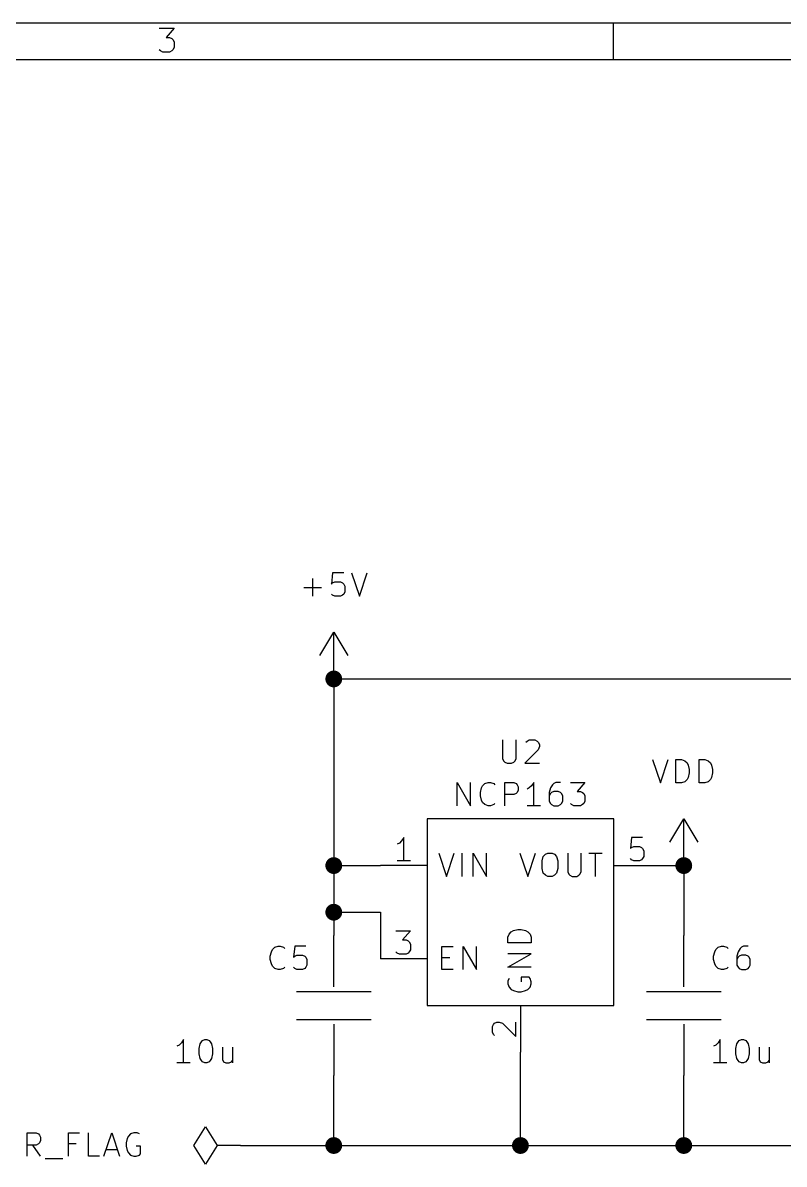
# Model space of a CAD drawing. Extents: x 0.4 to 11.3, y -7.9 to -0.4.
# Drawn here: x 5.034 to 6.665, y -2.84 to -0.394 of the extents above; entities that cross this region are included whole.
import ezdxf

# ---------------------------------------------------------------- set-up
doc = ezdxf.new("R2010")
doc.units = 0
doc.header["$MEASUREMENT"] = 0
for name, color, linetype in [('CYAN2', 4, 'CONTINUOUS'), ('GREEN3', 91, 'CONTINUOUS'), ('LYELLOW', 51, 'CONTINUOUS'), ('RED2', 1, 'CONTINUOUS'), ('RED3', 11, 'CONTINUOUS')]:
    doc.layers.add(name, color=color, linetype=linetype)

msp = doc.modelspace()

# ---------------------------------------------------------------- linework, layer by layer
at = {"layer": 'CYAN2', "linetype": 'CONTINUOUS'}
for p, q in [((5.6548, -1.6228), (5.6548, -1.5847)), ((5.6976, -1.5728), (5.6952, -1.5966)), ((5.7214, -1.5728), (5.6976, -1.5728)), ((5.7381, -1.5728), (5.7548, -1.6228)), ((5.7548, -1.6228), (5.7714, -1.5728)), ((5.6357, -1.6038), (5.6738, -1.6038)), ((5.6952, -1.5966), (5.6976, -1.5942)), ((5.6976, -1.5942), (5.7024, -1.5919)), ((5.7024, -1.5919), (5.7143, -1.5919)), ((5.7143, -1.5919), (5.719, -1.5942)), ((5.719, -1.5942), (5.7214, -1.5966)), ((5.7214, -1.5966), (5.7238, -1.6014)), ((5.7238, -1.6133), (5.7214, -1.618)), ((5.7238, -1.6014), (5.7238, -1.6133)), ((5.6976, -1.6204), (5.6952, -1.618)), ((5.7024, -1.6228), (5.6976, -1.6204)), ((5.7143, -1.6228), (5.7024, -1.6228)), ((5.719, -1.6204), (5.7143, -1.6228)), ((5.7214, -1.618), (5.719, -1.6204)), ((6.0619, -1.9308), (6.0619, -1.9713)), ((6.0619, -1.9308), (6.0619, -1.9713)), ((6.0905, -1.9713), (6.0905, -1.9308)), ((6.0905, -1.9713), (6.0905, -1.9308)), ((6.1143, -1.9332), (6.119, -1.9308)), ((6.1143, -1.9332), (6.119, -1.9308)), ((6.119, -1.9308), (6.131, -1.9308)), ((6.119, -1.9308), (6.131, -1.9308)), ((6.131, -1.9308), (6.1357, -1.9332)), ((6.131, -1.9308), (6.1357, -1.9332)), ((6.1381, -1.9522), (6.1095, -1.9808)), ((6.1381, -1.9522), (6.1095, -1.9808)), ((6.1119, -1.9356), (6.1143, -1.9332)), ((6.1119, -1.9356), (6.1143, -1.9332)), ((6.1357, -1.9332), (6.1381, -1.9356)), ((6.1357, -1.9332), (6.1381, -1.9356)), ((6.1381, -1.9356), (6.1405, -1.9403)), ((6.1381, -1.9356), (6.1405, -1.9403)), ((6.1405, -1.9451), (6.1381, -1.9522)), ((6.1405, -1.9451), (6.1381, -1.9522)), ((6.1405, -1.9403), (6.1405, -1.9451)), ((6.1405, -1.9403), (6.1405, -1.9451)), ((6.0619, -1.9713), (6.0643, -1.976)), ((6.0619, -1.9713), (6.0643, -1.976)), ((6.0643, -1.976), (6.0667, -1.9784)), ((6.0643, -1.976), (6.0667, -1.9784)), ((6.0667, -1.9784), (6.0714, -1.9808)), ((6.0667, -1.9784), (6.0714, -1.9808)), ((6.0714, -1.9808), (6.0809, -1.9808)), ((6.0714, -1.9808), (6.0809, -1.9808)), ((6.0809, -1.9808), (6.0857, -1.9784)), ((6.0809, -1.9808), (6.0857, -1.9784)), ((6.0857, -1.9784), (6.0881, -1.976)), ((6.0857, -1.9784), (6.0881, -1.976)), ((6.0881, -1.976), (6.0905, -1.9713)), ((6.0881, -1.976), (6.0905, -1.9713)), ((6.1095, -1.9808), (6.1405, -1.9808)), ((6.1095, -1.9808), (6.1405, -1.9808)), ((6.3833, -1.9728), (6.4, -2.0228)), ((6.3833, -1.9728), (6.4, -2.0228)), ((6.4, -2.0228), (6.4167, -1.9728)), ((6.4, -2.0228), (6.4167, -1.9728)), ((6.4333, -2.0228), (6.4333, -1.9728)), ((6.4333, -1.9728), (6.4452, -1.9728)), ((6.4333, -2.0228), (6.4333, -1.9728)), ((6.4333, -1.9728), (6.4452, -1.9728)), ((6.4452, -1.9728), (6.4524, -1.9752)), ((6.4452, -1.9728), (6.4524, -1.9752)), ((6.4524, -1.9752), (6.4571, -1.9799)), ((6.4524, -1.9752), (6.4571, -1.9799)), ((6.4571, -1.9799), (6.4595, -1.9847)), ((6.4571, -1.9799), (6.4595, -1.9847)), ((6.4833, -2.0228), (6.4833, -1.9728)), ((6.4833, -1.9728), (6.4952, -1.9728)), ((6.4833, -2.0228), (6.4833, -1.9728)), ((6.4833, -1.9728), (6.4952, -1.9728)), ((6.4952, -1.9728), (6.5024, -1.9752)), ((6.4952, -1.9728), (6.5024, -1.9752)), ((6.5024, -1.9752), (6.5071, -1.9799)), ((6.5024, -1.9752), (6.5071, -1.9799)), ((6.5071, -1.9799), (6.5095, -1.9847)), ((6.5071, -1.9799), (6.5095, -1.9847)), ((6.4595, -1.9847), (6.4619, -1.9942)), ((6.4595, -1.9847), (6.4619, -1.9942)), ((6.4619, -2.0014), (6.4595, -2.0109)), ((6.4619, -2.0014), (6.4595, -2.0109)), ((6.4619, -1.9942), (6.4619, -2.0014)), ((6.4619, -1.9942), (6.4619, -2.0014)), ((6.5095, -1.9847), (6.5119, -1.9942)), ((6.5095, -1.9847), (6.5119, -1.9942)), ((6.5119, -2.0014), (6.5095, -2.0109)), ((6.5119, -2.0014), (6.5095, -2.0109)), ((6.5119, -1.9942), (6.5119, -2.0014)), ((6.5119, -1.9942), (6.5119, -2.0014)), ((5.9643, -2.0718), (5.9643, -2.0218)), ((5.9643, -2.0218), (5.9929, -2.0718)), ((5.9643, -2.0718), (5.9643, -2.0218)), ((5.9643, -2.0218), (5.9929, -2.0718)), ((5.9929, -2.0718), (5.9929, -2.0218)), ((5.9929, -2.0718), (5.9929, -2.0218)), ((6.0167, -2.0337), (6.019, -2.0289)), ((6.0167, -2.0337), (6.019, -2.0289)), ((6.019, -2.0289), (6.0238, -2.0242)), ((6.019, -2.0289), (6.0238, -2.0242)), ((6.0238, -2.0242), (6.031, -2.0218)), ((6.0238, -2.0242), (6.031, -2.0218)), ((6.031, -2.0218), (6.0357, -2.0218)), ((6.031, -2.0218), (6.0357, -2.0218)), ((6.0357, -2.0218), (6.0429, -2.0242)), ((6.0357, -2.0218), (6.0429, -2.0242)), ((6.0429, -2.0242), (6.0452, -2.0266)), ((6.0429, -2.0242), (6.0452, -2.0266)), ((6.0667, -2.0718), (6.0667, -2.0218)), ((6.0667, -2.0218), (6.0857, -2.0218)), ((6.0667, -2.0718), (6.0667, -2.0218)), ((6.0667, -2.0218), (6.0857, -2.0218)), ((6.0857, -2.0218), (6.0905, -2.0242)), ((6.0857, -2.0218), (6.0905, -2.0242)), ((6.0905, -2.0242), (6.0929, -2.0266)), ((6.0905, -2.0242), (6.0929, -2.0266)), ((6.0929, -2.0266), (6.0952, -2.0313)), ((6.0929, -2.0266), (6.0952, -2.0313)), ((6.1238, -2.0289), (6.119, -2.0337)), ((6.1238, -2.0289), (6.119, -2.0337)), ((6.1286, -2.0218), (6.1238, -2.0289)), ((6.1286, -2.0218), (6.1238, -2.0289)), ((6.1286, -2.0718), (6.1286, -2.0218)), ((6.1286, -2.0718), (6.1286, -2.0218)), ((6.169, -2.0266), (6.1643, -2.0337)), ((6.169, -2.0266), (6.1643, -2.0337)), ((6.1714, -2.0242), (6.169, -2.0266)), ((6.1714, -2.0242), (6.169, -2.0266)), ((6.1762, -2.0218), (6.1714, -2.0242)), ((6.1762, -2.0218), (6.1714, -2.0242)), ((6.1857, -2.0218), (6.1762, -2.0218)), ((6.1857, -2.0218), (6.1762, -2.0218)), ((6.2071, -2.0218), (6.2381, -2.0218)), ((6.2071, -2.0218), (6.2381, -2.0218)), ((6.2381, -2.0218), (6.2214, -2.0409)), ((6.2381, -2.0218), (6.2214, -2.0409)), ((6.4452, -2.0228), (6.4333, -2.0228)), ((6.4452, -2.0228), (6.4333, -2.0228)), ((6.4524, -2.0204), (6.4452, -2.0228)), ((6.4524, -2.0204), (6.4452, -2.0228)), ((6.4571, -2.0157), (6.4524, -2.0204)), ((6.4571, -2.0157), (6.4524, -2.0204)), ((6.4595, -2.0109), (6.4571, -2.0157)), ((6.4595, -2.0109), (6.4571, -2.0157)), ((6.4952, -2.0228), (6.4833, -2.0228)), ((6.4952, -2.0228), (6.4833, -2.0228)), ((6.5024, -2.0204), (6.4952, -2.0228)), ((6.5024, -2.0204), (6.4952, -2.0228)), ((6.5071, -2.0157), (6.5024, -2.0204)), ((6.5071, -2.0157), (6.5024, -2.0204)), ((6.5095, -2.0109), (6.5071, -2.0157)), ((6.5095, -2.0109), (6.5071, -2.0157)), ((6.0143, -2.0432), (6.0167, -2.0337)), ((6.0143, -2.0432), (6.0167, -2.0337)), ((6.0143, -2.0504), (6.0143, -2.0432)), ((6.0143, -2.0504), (6.0143, -2.0432)), ((6.0167, -2.0599), (6.0143, -2.0504)), ((6.0167, -2.0599), (6.0143, -2.0504)), ((6.0857, -2.048), (6.0667, -2.048)), ((6.0857, -2.048), (6.0667, -2.048)), ((6.0905, -2.0456), (6.0857, -2.048)), ((6.0905, -2.0456), (6.0857, -2.048)), ((6.0929, -2.0432), (6.0905, -2.0456)), ((6.0929, -2.0432), (6.0905, -2.0456)), ((6.0952, -2.0385), (6.0929, -2.0432)), ((6.0952, -2.0385), (6.0929, -2.0432)), ((6.0952, -2.0313), (6.0952, -2.0385)), ((6.0952, -2.0313), (6.0952, -2.0385)), ((6.119, -2.0337), (6.1143, -2.0361)), ((6.119, -2.0337), (6.1143, -2.0361)), ((6.1643, -2.0337), (6.1619, -2.0432)), ((6.1643, -2.0337), (6.1619, -2.0432)), ((6.1619, -2.0432), (6.1619, -2.0623)), ((6.1619, -2.0432), (6.1619, -2.0623)), ((6.1643, -2.0456), (6.1619, -2.0504)), ((6.1643, -2.0456), (6.1619, -2.0504)), ((6.1667, -2.0432), (6.1643, -2.0456)), ((6.1667, -2.0432), (6.1643, -2.0456)), ((6.1714, -2.0409), (6.1667, -2.0432)), ((6.1714, -2.0409), (6.1667, -2.0432)), ((6.181, -2.0409), (6.1714, -2.0409)), ((6.181, -2.0409), (6.1714, -2.0409)), ((6.1857, -2.0432), (6.181, -2.0409)), ((6.1857, -2.0432), (6.181, -2.0409)), ((6.1881, -2.0456), (6.1857, -2.0432)), ((6.1881, -2.0456), (6.1857, -2.0432)), ((6.1905, -2.0504), (6.1881, -2.0456)), ((6.1905, -2.0504), (6.1881, -2.0456)), ((6.1905, -2.0623), (6.1905, -2.0504)), ((6.1905, -2.0623), (6.1905, -2.0504)), ((6.2214, -2.0409), (6.2286, -2.0409)), ((6.2214, -2.0409), (6.2286, -2.0409)), ((6.2286, -2.0409), (6.2333, -2.0432)), ((6.2286, -2.0409), (6.2333, -2.0432)), ((6.2333, -2.0432), (6.2357, -2.0456)), ((6.2333, -2.0432), (6.2357, -2.0456)), ((6.2357, -2.0456), (6.2381, -2.0504)), ((6.2357, -2.0456), (6.2381, -2.0504)), ((6.2381, -2.0504), (6.2381, -2.0623)), ((6.2381, -2.0504), (6.2381, -2.0623)), ((6.019, -2.0647), (6.0167, -2.0599)), ((6.019, -2.0647), (6.0167, -2.0599)), ((6.0238, -2.0694), (6.019, -2.0647)), ((6.0238, -2.0694), (6.019, -2.0647)), ((6.031, -2.0718), (6.0238, -2.0694)), ((6.031, -2.0718), (6.0238, -2.0694)), ((6.0357, -2.0718), (6.031, -2.0718)), ((6.0357, -2.0718), (6.031, -2.0718)), ((6.0429, -2.0694), (6.0357, -2.0718)), ((6.0429, -2.0694), (6.0357, -2.0718)), ((6.0452, -2.067), (6.0429, -2.0694)), ((6.0452, -2.067), (6.0429, -2.0694)), ((6.1429, -2.0718), (6.1143, -2.0718)), ((6.1429, -2.0718), (6.1143, -2.0718)), ((6.1619, -2.0623), (6.1643, -2.067)), ((6.1619, -2.0623), (6.1643, -2.067)), ((6.1643, -2.067), (6.1667, -2.0694)), ((6.1643, -2.067), (6.1667, -2.0694)), ((6.1667, -2.0694), (6.1714, -2.0718)), ((6.1667, -2.0694), (6.1714, -2.0718)), ((6.1714, -2.0718), (6.181, -2.0718)), ((6.1714, -2.0718), (6.181, -2.0718)), ((6.181, -2.0718), (6.1857, -2.0694)), ((6.181, -2.0718), (6.1857, -2.0694)), ((6.1857, -2.0694), (6.1881, -2.067)), ((6.1857, -2.0694), (6.1881, -2.067)), ((6.1881, -2.067), (6.1905, -2.0623)), ((6.1881, -2.067), (6.1905, -2.0623)), ((6.2095, -2.0694), (6.2071, -2.067)), ((6.2095, -2.0694), (6.2071, -2.067)), ((6.2143, -2.0718), (6.2095, -2.0694)), ((6.2143, -2.0718), (6.2095, -2.0694)), ((6.2286, -2.0718), (6.2143, -2.0718)), ((6.2286, -2.0718), (6.2143, -2.0718)), ((6.2333, -2.0694), (6.2286, -2.0718)), ((6.2333, -2.0694), (6.2286, -2.0718)), ((6.2357, -2.067), (6.2333, -2.0694)), ((6.2357, -2.067), (6.2333, -2.0694)), ((6.2381, -2.0623), (6.2357, -2.067)), ((6.2381, -2.0623), (6.2357, -2.067)), ((5.9248, -2.1731), (5.9414, -2.2231)), ((5.9248, -2.1731), (5.9414, -2.2231)), ((5.9414, -2.2231), (5.9581, -2.1731)), ((5.9414, -2.2231), (5.9581, -2.1731)), ((5.9748, -2.2231), (5.9748, -2.1731)), ((5.9748, -2.2231), (5.9748, -2.1731)), ((5.9986, -2.2231), (5.9986, -2.1731)), ((5.9986, -2.1731), (6.0271, -2.2231)), ((5.9986, -2.2231), (5.9986, -2.1731)), ((5.9986, -2.1731), (6.0271, -2.2231)), ((6.0271, -2.2231), (6.0271, -2.1731)), ((6.0271, -2.2231), (6.0271, -2.1731)), ((6.099, -2.1731), (6.1157, -2.2231)), ((6.099, -2.1731), (6.1157, -2.2231)), ((6.1157, -2.2231), (6.1324, -2.1731)), ((6.1157, -2.2231), (6.1324, -2.1731)), ((6.149, -2.1803), (6.1538, -2.1755)), ((6.149, -2.1803), (6.1538, -2.1755)), ((6.1538, -2.1755), (6.1586, -2.1731)), ((6.1538, -2.1755), (6.1586, -2.1731)), ((6.1586, -2.1731), (6.1681, -2.1731)), ((6.1586, -2.1731), (6.1681, -2.1731)), ((6.1681, -2.1731), (6.1729, -2.1755)), ((6.1681, -2.1731), (6.1729, -2.1755)), ((6.1729, -2.1755), (6.1776, -2.1803)), ((6.1729, -2.1755), (6.1776, -2.1803)), ((6.2014, -2.1731), (6.2014, -2.2136)), ((6.2014, -2.1731), (6.2014, -2.2136)), ((6.23, -2.2136), (6.23, -2.1731)), ((6.23, -2.2136), (6.23, -2.1731)), ((6.2467, -2.1731), (6.2752, -2.1731)), ((6.2467, -2.1731), (6.2752, -2.1731)), ((6.261, -2.2231), (6.261, -2.1731)), ((6.261, -2.2231), (6.261, -2.1731)), ((6.1467, -2.1898), (6.149, -2.1803)), ((6.1467, -2.1898), (6.149, -2.1803)), ((6.1467, -2.2065), (6.1467, -2.1898)), ((6.1467, -2.2065), (6.1467, -2.1898)), ((6.1776, -2.1803), (6.18, -2.1898)), ((6.1776, -2.1803), (6.18, -2.1898)), ((6.18, -2.1898), (6.18, -2.2065)), ((6.18, -2.1898), (6.18, -2.2065)), ((6.149, -2.216), (6.1467, -2.2065)), ((6.149, -2.216), (6.1467, -2.2065)), ((6.1538, -2.2208), (6.149, -2.216)), ((6.1538, -2.2208), (6.149, -2.216)), ((6.1586, -2.2231), (6.1538, -2.2208)), ((6.1586, -2.2231), (6.1538, -2.2208)), ((6.1681, -2.2231), (6.1586, -2.2231)), ((6.1681, -2.2231), (6.1586, -2.2231)), ((6.1729, -2.2208), (6.1681, -2.2231)), ((6.1729, -2.2208), (6.1681, -2.2231)), ((6.1776, -2.216), (6.1729, -2.2208)), ((6.1776, -2.216), (6.1729, -2.2208)), ((6.18, -2.2065), (6.1776, -2.216)), ((6.18, -2.2065), (6.1776, -2.216)), ((6.2014, -2.2136), (6.2038, -2.2184)), ((6.2014, -2.2136), (6.2038, -2.2184)), ((6.2038, -2.2184), (6.2062, -2.2208)), ((6.2038, -2.2184), (6.2062, -2.2208)), ((6.2062, -2.2208), (6.2109, -2.2231)), ((6.2062, -2.2208), (6.2109, -2.2231)), ((6.2109, -2.2231), (6.2205, -2.2231)), ((6.2109, -2.2231), (6.2205, -2.2231)), ((6.2205, -2.2231), (6.2252, -2.2208)), ((6.2205, -2.2231), (6.2252, -2.2208)), ((6.2252, -2.2208), (6.2276, -2.2184)), ((6.2252, -2.2208), (6.2276, -2.2184)), ((6.2276, -2.2184), (6.23, -2.2136)), ((6.2276, -2.2184), (6.23, -2.2136)), ((6.0731, -2.3538), (6.0755, -2.3467)), ((6.0731, -2.3538), (6.0755, -2.3467)), ((6.0755, -2.3467), (6.0803, -2.3419)), ((6.0755, -2.3467), (6.0803, -2.3419)), ((6.0803, -2.3419), (6.085, -2.3395)), ((6.0803, -2.3419), (6.085, -2.3395)), ((6.085, -2.3395), (6.0946, -2.3371)), ((6.085, -2.3395), (6.0946, -2.3371)), ((6.0946, -2.3371), (6.1017, -2.3371)), ((6.0946, -2.3371), (6.1017, -2.3371)), ((6.1017, -2.3371), (6.1112, -2.3395)), ((6.1017, -2.3371), (6.1112, -2.3395)), ((6.1112, -2.3395), (6.116, -2.3419)), ((6.1112, -2.3395), (6.116, -2.3419)), ((6.116, -2.3419), (6.1208, -2.3467)), ((6.116, -2.3419), (6.1208, -2.3467)), ((6.1208, -2.3467), (6.1231, -2.3538)), ((6.1208, -2.3467), (6.1231, -2.3538)), ((5.5734, -2.3752), (5.5806, -2.3728)), ((5.5734, -2.3752), (5.5806, -2.3728)), ((5.5806, -2.3728), (5.5853, -2.3728)), ((5.5806, -2.3728), (5.5853, -2.3728)), ((5.5853, -2.3728), (5.5925, -2.3752)), ((5.5853, -2.3728), (5.5925, -2.3752)), ((5.6163, -2.3728), (5.6139, -2.3966)), ((5.6163, -2.3728), (5.6139, -2.3966)), ((5.6401, -2.3728), (5.6163, -2.3728)), ((5.6401, -2.3728), (5.6163, -2.3728)), ((6.0731, -2.3657), (6.0731, -2.3538)), ((6.0731, -2.3657), (6.0731, -2.3538)), ((6.1231, -2.3657), (6.0731, -2.3657)), ((6.1231, -2.3657), (6.0731, -2.3657)), ((6.1231, -2.3538), (6.1231, -2.3657)), ((6.1231, -2.3538), (6.1231, -2.3657)), ((6.5234, -2.3752), (6.5306, -2.3728)), ((6.5234, -2.3752), (6.5306, -2.3728)), ((6.5306, -2.3728), (6.5353, -2.3728)), ((6.5306, -2.3728), (6.5353, -2.3728)), ((6.5353, -2.3728), (6.5425, -2.3752)), ((6.5353, -2.3728), (6.5425, -2.3752)), ((6.5782, -2.3728), (6.5734, -2.3752)), ((6.5782, -2.3728), (6.5734, -2.3752)), ((6.5877, -2.3728), (6.5782, -2.3728)), ((6.5877, -2.3728), (6.5782, -2.3728)), ((5.5639, -2.3942), (5.5663, -2.3847)), ((5.5639, -2.3942), (5.5663, -2.3847)), ((5.5639, -2.4014), (5.5639, -2.3942)), ((5.5639, -2.4014), (5.5639, -2.3942)), ((5.5663, -2.3847), (5.5687, -2.3799)), ((5.5663, -2.3847), (5.5687, -2.3799)), ((5.5687, -2.3799), (5.5734, -2.3752)), ((5.5687, -2.3799), (5.5734, -2.3752)), ((5.5925, -2.3752), (5.5949, -2.3776)), ((5.5925, -2.3752), (5.5949, -2.3776)), ((5.6139, -2.3966), (5.6163, -2.3942)), ((5.6139, -2.3966), (5.6163, -2.3942)), ((5.6163, -2.3942), (5.621, -2.3919)), ((5.6163, -2.3942), (5.621, -2.3919)), ((5.621, -2.3919), (5.6329, -2.3919)), ((5.621, -2.3919), (5.6329, -2.3919)), ((5.6329, -2.3919), (5.6377, -2.3942)), ((5.6329, -2.3919), (5.6377, -2.3942)), ((5.6377, -2.3942), (5.6401, -2.3966)), ((5.6377, -2.3942), (5.6401, -2.3966)), ((5.6401, -2.3966), (5.6425, -2.4014)), ((5.6401, -2.3966), (5.6425, -2.4014)), ((5.9319, -2.4231), (5.9319, -2.3731)), ((5.9319, -2.3731), (5.9557, -2.3731)), ((5.9319, -2.4231), (5.9319, -2.3731)), ((5.9319, -2.3731), (5.9557, -2.3731)), ((5.9319, -2.3969), (5.9486, -2.3969)), ((5.9319, -2.3969), (5.9486, -2.3969)), ((5.9771, -2.4231), (5.9771, -2.3731)), ((5.9771, -2.3731), (6.0057, -2.4231)), ((5.9771, -2.4231), (5.9771, -2.3731)), ((5.9771, -2.3731), (6.0057, -2.4231)), ((6.0057, -2.4231), (6.0057, -2.3731)), ((6.0057, -2.4231), (6.0057, -2.3731)), ((6.0731, -2.4181), (6.1231, -2.3895)), ((6.1231, -2.3895), (6.0731, -2.3895)), ((6.0731, -2.4181), (6.1231, -2.3895)), ((6.1231, -2.3895), (6.0731, -2.3895)), ((6.5139, -2.3942), (6.5163, -2.3847)), ((6.5139, -2.3942), (6.5163, -2.3847)), ((6.5139, -2.4014), (6.5139, -2.3942)), ((6.5139, -2.4014), (6.5139, -2.3942)), ((6.5163, -2.3847), (6.5187, -2.3799)), ((6.5163, -2.3847), (6.5187, -2.3799)), ((6.5187, -2.3799), (6.5234, -2.3752)), ((6.5187, -2.3799), (6.5234, -2.3752)), ((6.5425, -2.3752), (6.5449, -2.3776)), ((6.5425, -2.3752), (6.5449, -2.3776)), ((6.5663, -2.3847), (6.5639, -2.3942)), ((6.5663, -2.3847), (6.5639, -2.3942)), ((6.5639, -2.3942), (6.5639, -2.4133)), ((6.5639, -2.3942), (6.5639, -2.4133)), ((6.5663, -2.3966), (6.5639, -2.4014)), ((6.5663, -2.3966), (6.5639, -2.4014)), ((6.571, -2.3776), (6.5663, -2.3847)), ((6.571, -2.3776), (6.5663, -2.3847)), ((6.5687, -2.3942), (6.5663, -2.3966)), ((6.5687, -2.3942), (6.5663, -2.3966)), ((6.5734, -2.3919), (6.5687, -2.3942)), ((6.5734, -2.3919), (6.5687, -2.3942)), ((6.5734, -2.3752), (6.571, -2.3776)), ((6.5734, -2.3752), (6.571, -2.3776)), ((6.5829, -2.3919), (6.5734, -2.3919)), ((6.5829, -2.3919), (6.5734, -2.3919)), ((6.5877, -2.3942), (6.5829, -2.3919)), ((6.5877, -2.3942), (6.5829, -2.3919)), ((6.5901, -2.3966), (6.5877, -2.3942)), ((6.5901, -2.3966), (6.5877, -2.3942)), ((6.5925, -2.4014), (6.5901, -2.3966)), ((6.5925, -2.4014), (6.5901, -2.3966)), ((5.5663, -2.4109), (5.5639, -2.4014)), ((5.5663, -2.4109), (5.5639, -2.4014)), ((5.5687, -2.4157), (5.5663, -2.4109)), ((5.5687, -2.4157), (5.5663, -2.4109)), ((5.5734, -2.4204), (5.5687, -2.4157)), ((5.5734, -2.4204), (5.5687, -2.4157)), ((5.5806, -2.4228), (5.5734, -2.4204)), ((5.5806, -2.4228), (5.5734, -2.4204)), ((5.5925, -2.4204), (5.5853, -2.4228)), ((5.5925, -2.4204), (5.5853, -2.4228)), ((5.5949, -2.418), (5.5925, -2.4204)), ((5.5949, -2.418), (5.5925, -2.4204)), ((5.6163, -2.4204), (5.6139, -2.418)), ((5.6163, -2.4204), (5.6139, -2.418)), ((5.621, -2.4228), (5.6163, -2.4204)), ((5.621, -2.4228), (5.6163, -2.4204)), ((5.6377, -2.4204), (5.6329, -2.4228)), ((5.6377, -2.4204), (5.6329, -2.4228)), ((5.6401, -2.418), (5.6377, -2.4204)), ((5.6401, -2.418), (5.6377, -2.4204)), ((5.6425, -2.4133), (5.6401, -2.418)), ((5.6425, -2.4133), (5.6401, -2.418)), ((5.6425, -2.4014), (5.6425, -2.4133)), ((5.6425, -2.4014), (5.6425, -2.4133)), ((6.1231, -2.4181), (6.0731, -2.4181)), ((6.1231, -2.4181), (6.0731, -2.4181)), ((6.5163, -2.4109), (6.5139, -2.4014)), ((6.5163, -2.4109), (6.5139, -2.4014)), ((6.5187, -2.4157), (6.5163, -2.4109)), ((6.5187, -2.4157), (6.5163, -2.4109)), ((6.5234, -2.4204), (6.5187, -2.4157)), ((6.5234, -2.4204), (6.5187, -2.4157)), ((6.5306, -2.4228), (6.5234, -2.4204)), ((6.5306, -2.4228), (6.5234, -2.4204)), ((6.5425, -2.4204), (6.5353, -2.4228)), ((6.5425, -2.4204), (6.5353, -2.4228)), ((6.5449, -2.418), (6.5425, -2.4204)), ((6.5449, -2.418), (6.5425, -2.4204)), ((6.5639, -2.4133), (6.5663, -2.418)), ((6.5639, -2.4133), (6.5663, -2.418)), ((6.5663, -2.418), (6.5687, -2.4204)), ((6.5663, -2.418), (6.5687, -2.4204)), ((6.5687, -2.4204), (6.5734, -2.4228)), ((6.5687, -2.4204), (6.5734, -2.4228)), ((6.5829, -2.4228), (6.5877, -2.4204)), ((6.5829, -2.4228), (6.5877, -2.4204)), ((6.5877, -2.4204), (6.5901, -2.418)), ((6.5877, -2.4204), (6.5901, -2.418)), ((6.5901, -2.418), (6.5925, -2.4133)), ((6.5901, -2.418), (6.5925, -2.4133)), ((6.5925, -2.4133), (6.5925, -2.4014)), ((6.5925, -2.4133), (6.5925, -2.4014)), ((5.5853, -2.4228), (5.5806, -2.4228)), ((5.5853, -2.4228), (5.5806, -2.4228)), ((5.6329, -2.4228), (5.621, -2.4228)), ((5.6329, -2.4228), (5.621, -2.4228)), ((5.9557, -2.4231), (5.9319, -2.4231)), ((5.9557, -2.4231), (5.9319, -2.4231)), ((6.0755, -2.4419), (6.0731, -2.4467)), ((6.0755, -2.4419), (6.0731, -2.4467)), ((6.1184, -2.4395), (6.1017, -2.4395)), ((6.1017, -2.4395), (6.1017, -2.449)), ((6.1184, -2.4395), (6.1017, -2.4395)), ((6.1017, -2.4395), (6.1017, -2.449)), ((6.1208, -2.4419), (6.1184, -2.4395)), ((6.1208, -2.4419), (6.1184, -2.4395)), ((6.1231, -2.449), (6.1208, -2.4419)), ((6.1231, -2.449), (6.1208, -2.4419)), ((6.5353, -2.4228), (6.5306, -2.4228)), ((6.5353, -2.4228), (6.5306, -2.4228)), ((6.5734, -2.4228), (6.5829, -2.4228)), ((6.5734, -2.4228), (6.5829, -2.4228)), ((6.0731, -2.4467), (6.0731, -2.4538)), ((6.0731, -2.4467), (6.0731, -2.4538)), ((6.0731, -2.4538), (6.0755, -2.4609)), ((6.0731, -2.4538), (6.0755, -2.4609)), ((6.0755, -2.4609), (6.0803, -2.4657)), ((6.0755, -2.4609), (6.0803, -2.4657)), ((6.0803, -2.4657), (6.085, -2.4681)), ((6.0803, -2.4657), (6.085, -2.4681)), ((6.085, -2.4681), (6.0946, -2.4705)), ((6.085, -2.4681), (6.0946, -2.4705)), ((6.0946, -2.4705), (6.1017, -2.4705)), ((6.0946, -2.4705), (6.1017, -2.4705)), ((6.1017, -2.4705), (6.1112, -2.4681)), ((6.1017, -2.4705), (6.1112, -2.4681)), ((6.1112, -2.4681), (6.116, -2.4657)), ((6.1112, -2.4681), (6.116, -2.4657)), ((6.116, -2.4657), (6.1208, -2.4609)), ((6.116, -2.4657), (6.1208, -2.4609)), ((6.1208, -2.4609), (6.1231, -2.4538)), ((6.1208, -2.4609), (6.1231, -2.4538)), ((6.1231, -2.4538), (6.1231, -2.449)), ((6.1231, -2.4538), (6.1231, -2.449)), ((5.3687, -2.5847), (5.3639, -2.5871)), ((5.3687, -2.5847), (5.3639, -2.5871)), ((5.3734, -2.5799), (5.3687, -2.5847)), ((5.3734, -2.5799), (5.3687, -2.5847)), ((5.3782, -2.5728), (5.3734, -2.5799)), ((5.3782, -2.5728), (5.3734, -2.5799)), ((5.3782, -2.6228), (5.3782, -2.5728)), ((5.3782, -2.6228), (5.3782, -2.5728)), ((5.4115, -2.5919), (5.4139, -2.5823)), ((5.4115, -2.5919), (5.4139, -2.5823)), ((5.4115, -2.6038), (5.4115, -2.5919)), ((5.4115, -2.6038), (5.4115, -2.5919)), ((5.4139, -2.5823), (5.4163, -2.5776)), ((5.4139, -2.5823), (5.4163, -2.5776)), ((5.4163, -2.5776), (5.4187, -2.5752)), ((5.4163, -2.5776), (5.4187, -2.5752)), ((5.4187, -2.5752), (5.4234, -2.5728)), ((5.4187, -2.5752), (5.4234, -2.5728)), ((5.4234, -2.5728), (5.4282, -2.5728)), ((5.4234, -2.5728), (5.4282, -2.5728)), ((5.4282, -2.5728), (5.4329, -2.5752)), ((5.4282, -2.5728), (5.4329, -2.5752)), ((5.4329, -2.5752), (5.4353, -2.5776)), ((5.4329, -2.5752), (5.4353, -2.5776)), ((5.4353, -2.5776), (5.4377, -2.5823)), ((5.4353, -2.5776), (5.4377, -2.5823)), ((5.4377, -2.5823), (5.4401, -2.5919)), ((5.4377, -2.5823), (5.4401, -2.5919)), ((5.4401, -2.5919), (5.4401, -2.6038)), ((5.4401, -2.5919), (5.4401, -2.6038)), ((5.4615, -2.5895), (5.4615, -2.6157)), ((5.4615, -2.5895), (5.4615, -2.6157)), ((5.4829, -2.5895), (5.4829, -2.6228)), ((5.4829, -2.5895), (5.4829, -2.6228)), ((6.5187, -2.5847), (6.5139, -2.5871)), ((6.5187, -2.5847), (6.5139, -2.5871)), ((6.5234, -2.5799), (6.5187, -2.5847)), ((6.5234, -2.5799), (6.5187, -2.5847)), ((6.5282, -2.5728), (6.5234, -2.5799)), ((6.5282, -2.5728), (6.5234, -2.5799)), ((6.5282, -2.6228), (6.5282, -2.5728)), ((6.5282, -2.6228), (6.5282, -2.5728)), ((6.5615, -2.5919), (6.5639, -2.5823)), ((6.5615, -2.5919), (6.5639, -2.5823)), ((6.5615, -2.6038), (6.5615, -2.5919)), ((6.5615, -2.6038), (6.5615, -2.5919)), ((6.5639, -2.5823), (6.5663, -2.5776)), ((6.5639, -2.5823), (6.5663, -2.5776)), ((6.5663, -2.5776), (6.5687, -2.5752)), ((6.5663, -2.5776), (6.5687, -2.5752)), ((6.5687, -2.5752), (6.5734, -2.5728)), ((6.5687, -2.5752), (6.5734, -2.5728)), ((6.5734, -2.5728), (6.5782, -2.5728)), ((6.5734, -2.5728), (6.5782, -2.5728)), ((6.5782, -2.5728), (6.5829, -2.5752)), ((6.5782, -2.5728), (6.5829, -2.5752)), ((6.5829, -2.5752), (6.5853, -2.5776)), ((6.5829, -2.5752), (6.5853, -2.5776)), ((6.5853, -2.5776), (6.5877, -2.5823)), ((6.5853, -2.5776), (6.5877, -2.5823)), ((6.5877, -2.5823), (6.5901, -2.5919)), ((6.5877, -2.5823), (6.5901, -2.5919)), ((6.5901, -2.5919), (6.5901, -2.6038)), ((6.5901, -2.5919), (6.5901, -2.6038)), ((6.6115, -2.5895), (6.6115, -2.6157)), ((6.6115, -2.5895), (6.6115, -2.6157)), ((6.6329, -2.5895), (6.6329, -2.6228)), ((6.6329, -2.5895), (6.6329, -2.6228)), ((5.4139, -2.6133), (5.4115, -2.6038)), ((5.4139, -2.6133), (5.4115, -2.6038)), ((5.4163, -2.618), (5.4139, -2.6133)), ((5.4163, -2.618), (5.4139, -2.6133)), ((5.4377, -2.6133), (5.4353, -2.618)), ((5.4377, -2.6133), (5.4353, -2.618)), ((5.4401, -2.6038), (5.4377, -2.6133)), ((5.4401, -2.6038), (5.4377, -2.6133)), ((5.4615, -2.6157), (5.4639, -2.6204)), ((5.4615, -2.6157), (5.4639, -2.6204)), ((6.5639, -2.6133), (6.5615, -2.6038)), ((6.5639, -2.6133), (6.5615, -2.6038)), ((6.5663, -2.618), (6.5639, -2.6133)), ((6.5663, -2.618), (6.5639, -2.6133)), ((6.5877, -2.6133), (6.5853, -2.618)), ((6.5877, -2.6133), (6.5853, -2.618)), ((6.5901, -2.6038), (6.5877, -2.6133)), ((6.5901, -2.6038), (6.5877, -2.6133)), ((6.6115, -2.6157), (6.6139, -2.6204)), ((6.6115, -2.6157), (6.6139, -2.6204)), ((5.3925, -2.6228), (5.3639, -2.6228)), ((5.3925, -2.6228), (5.3639, -2.6228)), ((5.4187, -2.6204), (5.4163, -2.618)), ((5.4187, -2.6204), (5.4163, -2.618)), ((5.4234, -2.6228), (5.4187, -2.6204)), ((5.4234, -2.6228), (5.4187, -2.6204)), ((5.4282, -2.6228), (5.4234, -2.6228)), ((5.4282, -2.6228), (5.4234, -2.6228)), ((5.4329, -2.6204), (5.4282, -2.6228)), ((5.4329, -2.6204), (5.4282, -2.6228)), ((5.4353, -2.618), (5.4329, -2.6204)), ((5.4353, -2.618), (5.4329, -2.6204)), ((5.4639, -2.6204), (5.4687, -2.6228)), ((5.4639, -2.6204), (5.4687, -2.6228)), ((5.4687, -2.6228), (5.4758, -2.6228)), ((5.4687, -2.6228), (5.4758, -2.6228)), ((5.4758, -2.6228), (5.4806, -2.6204)), ((5.4758, -2.6228), (5.4806, -2.6204)), ((5.4806, -2.6204), (5.4829, -2.618)), ((5.4806, -2.6204), (5.4829, -2.618)), ((6.5425, -2.6228), (6.5139, -2.6228)), ((6.5425, -2.6228), (6.5139, -2.6228)), ((6.5687, -2.6204), (6.5663, -2.618)), ((6.5687, -2.6204), (6.5663, -2.618)), ((6.5734, -2.6228), (6.5687, -2.6204)), ((6.5734, -2.6228), (6.5687, -2.6204)), ((6.5782, -2.6228), (6.5734, -2.6228)), ((6.5782, -2.6228), (6.5734, -2.6228)), ((6.5829, -2.6204), (6.5782, -2.6228)), ((6.5829, -2.6204), (6.5782, -2.6228)), ((6.5853, -2.618), (6.5829, -2.6204)), ((6.5853, -2.618), (6.5829, -2.6204)), ((6.6139, -2.6204), (6.6187, -2.6228)), ((6.6139, -2.6204), (6.6187, -2.6228)), ((6.6187, -2.6228), (6.6258, -2.6228)), ((6.6187, -2.6228), (6.6258, -2.6228)), ((6.6258, -2.6228), (6.6306, -2.6204)), ((6.6258, -2.6228), (6.6306, -2.6204)), ((6.6306, -2.6204), (6.6329, -2.618)), ((6.6306, -2.6204), (6.6329, -2.618)), ((5.0432, -2.8228), (5.0432, -2.7728)), ((5.0432, -2.7728), (5.0623, -2.7728)), ((5.0623, -2.7728), (5.067, -2.7752)), ((5.067, -2.7752), (5.0694, -2.7776)), ((5.0694, -2.7776), (5.0718, -2.7823)), ((5.0718, -2.7823), (5.0718, -2.7895)), ((5.1313, -2.8228), (5.1313, -2.7728)), ((5.1313, -2.7728), (5.1551, -2.7728)), ((5.1742, -2.8228), (5.1742, -2.7728)), ((5.2075, -2.8228), (5.2242, -2.7728)), ((5.2242, -2.7728), (5.2409, -2.8228)), ((5.2575, -2.7847), (5.2551, -2.7942)), ((5.2599, -2.7799), (5.2575, -2.7847)), ((5.2647, -2.7752), (5.2599, -2.7799)), ((5.2718, -2.7728), (5.2647, -2.7752)), ((5.279, -2.7728), (5.2718, -2.7728)), ((5.2837, -2.7752), (5.279, -2.7728)), ((5.0623, -2.799), (5.0432, -2.799)), ((5.0718, -2.8228), (5.0551, -2.799)), ((5.067, -2.7966), (5.0623, -2.799)), ((5.0694, -2.7942), (5.067, -2.7966)), ((5.0718, -2.7895), (5.0694, -2.7942)), ((5.148, -2.7966), (5.1313, -2.7966)), ((5.2123, -2.8085), (5.2361, -2.8085)), ((5.2551, -2.7942), (5.2551, -2.8014)), ((5.2551, -2.8014), (5.2575, -2.8109)), ((5.2575, -2.8109), (5.2599, -2.8157)), ((5.2861, -2.8014), (5.2766, -2.8014)), ((5.2861, -2.818), (5.2861, -2.8014)), ((5.0813, -2.8276), (5.1194, -2.8276)), ((5.198, -2.8228), (5.1742, -2.8228)), ((5.2599, -2.8157), (5.2647, -2.8204)), ((5.2647, -2.8204), (5.2718, -2.8228)), ((5.2718, -2.8228), (5.2766, -2.8228)), ((5.2766, -2.8228), (5.2837, -2.8204)), ((5.2837, -2.8204), (5.2861, -2.818))]:
    msp.add_line(p, q, dxfattribs=at)
at = {"layer": 'GREEN3', "linetype": 'CONTINUOUS'}
for p, q in [((5.7, -1.8), (5.7, -2.2)), ((5.7, -1.8), (7.4, -1.8)), ((5.7, -2.2), (5.7, -2.3)), ((5.7, -2.2), (5.8, -2.2)), ((6.4, -2.2), (6.45, -2.2)), ((6.45, -2.2), (6.45, -2.35)), ((5.7, -2.3), (5.8, -2.3)), ((5.7, -2.3), (5.7, -2.35)), ((5.8, -2.3), (5.8, -2.4)), ((6.1, -2.8), (6.1, -2.6)), ((5.7, -2.8), (5.7, -2.65)), ((6.45, -2.8), (6.45, -2.65)), ((5.5, -2.8), (5.7, -2.8)), ((5.7, -2.8), (6.1, -2.8)), ((6.1, -2.8), (6.45, -2.8)), ((6.45, -2.8), (7.4, -2.8))]:
    msp.add_line(p, q, dxfattribs=at)
at = {"layer": 'GREEN3', "const_width": 0.018}
for points in [[(5.691, -1.8, 1), (5.709, -1.8, 1)], [(5.691, -2.2, 1), (5.709, -2.2, 1)], [(6.441, -2.2, 1), (6.459, -2.2, 1)], [(5.691, -2.3, 1), (5.709, -2.3, 1)], [(5.691, -2.8, 1), (5.709, -2.8, 1)], [(6.091, -2.8, 1), (6.109, -2.8, 1)], [(6.441, -2.8, 1), (6.459, -2.8, 1)]]:
    msp.add_lwpolyline(points, format="xyb", close=True, dxfattribs=at)
at = {"layer": 'LYELLOW', "linetype": 'CONTINUOUS'}
for p, q in [((5.9, -2.1), (5.9, -2.5)), ((6.3, -2.1), (5.9, -2.1)), ((6.3, -2.5), (6.3, -2.1)), ((5.9, -2.5), (6.3, -2.5))]:
    msp.add_line(p, q, dxfattribs=at)
at = {"layer": 'RED2', "linetype": 'CONTINUOUS'}
for p, q in [((0.3937, -0.3937), (11.2993, -0.3937)), ((5.3262, -0.4053), (5.3578, -0.4053)), ((5.3578, -0.4053), (5.3408, -0.4248)), ((6.2992, -0.4724), (6.2992, -0.3937)), ((5.3408, -0.4248), (5.3481, -0.4248)), ((5.3481, -0.4248), (5.353, -0.4272)), ((5.353, -0.4272), (5.3554, -0.4296)), ((5.3554, -0.4296), (5.3578, -0.4345)), ((5.3578, -0.4345), (5.3578, -0.4467)), ((5.3286, -0.454), (5.3262, -0.4516)), ((5.3335, -0.4564), (5.3286, -0.454)), ((5.3481, -0.4564), (5.3335, -0.4564)), ((5.353, -0.454), (5.3481, -0.4564)), ((5.3554, -0.4516), (5.353, -0.454)), ((5.3578, -0.4467), (5.3554, -0.4516)), ((0.4724, -0.4724), (11.2206, -0.4724)), ((5.67, -1.75), (5.7, -1.7)), ((5.7, -1.7), (5.73, -1.75)), ((5.7, -1.8), (5.7, -1.7)), ((5.9, -2.1), (5.9, -2.5)), ((6.3, -2.1), (5.9, -2.1)), ((6.3, -2.5), (6.3, -2.1)), ((6.42, -2.15), (6.45, -2.1)), ((6.45, -2.1), (6.48, -2.15)), ((6.45, -2.2), (6.45, -2.1)), ((5.9, -2.2), (5.8, -2.2)), ((5.9, -2.2), (5.8, -2.2)), ((6.3, -2.2), (6.4, -2.2)), ((6.3, -2.2), (6.4, -2.2)), ((5.7, -2.46), (5.7, -2.35)), ((5.7, -2.46), (5.7, -2.35)), ((6.45, -2.46), (6.45, -2.35)), ((6.45, -2.46), (6.45, -2.35)), ((5.9, -2.4), (5.8, -2.4)), ((5.9, -2.4), (5.8, -2.4)), ((5.62, -2.47), (5.78, -2.47)), ((6.37, -2.47), (6.53, -2.47)), ((5.9, -2.5), (6.3, -2.5)), ((6.1, -2.5), (6.1, -2.6)), ((6.1, -2.5), (6.1, -2.6)), ((5.62, -2.53), (5.78, -2.53)), ((5.7, -2.54), (5.7, -2.65)), ((5.7, -2.54), (5.7, -2.65)), ((6.37, -2.53), (6.53, -2.53)), ((6.45, -2.54), (6.45, -2.65)), ((6.45, -2.54), (6.45, -2.65)), ((5.4, -2.8), (5.425, -2.76)), ((5.425, -2.76), (5.45, -2.8)), ((5.425, -2.84), (5.4, -2.8)), ((5.45, -2.8), (5.425, -2.84)), ((5.5, -2.8), (5.45, -2.8))]:
    msp.add_line(p, q, dxfattribs=at)
at = {"layer": 'RED3', "linetype": 'CONTINUOUS'}
for p, q in [((5.8405, -2.1518), (5.8357, -2.1542)), ((5.8405, -2.1518), (5.8357, -2.1542)), ((5.8452, -2.147), (5.8405, -2.1518)), ((5.8452, -2.147), (5.8405, -2.1518)), ((5.85, -2.1399), (5.8452, -2.147)), ((5.85, -2.1399), (5.8452, -2.147)), ((5.85, -2.1899), (5.85, -2.1399)), ((5.85, -2.1899), (5.85, -2.1399)), ((6.3381, -2.1399), (6.3357, -2.1637)), ((6.3381, -2.1399), (6.3357, -2.1637)), ((6.3619, -2.1399), (6.3381, -2.1399)), ((6.3619, -2.1399), (6.3381, -2.1399)), ((6.3357, -2.1637), (6.3381, -2.1613)), ((6.3357, -2.1637), (6.3381, -2.1613)), ((6.3381, -2.1613), (6.3429, -2.1589)), ((6.3381, -2.1613), (6.3429, -2.1589)), ((6.3429, -2.1589), (6.3548, -2.1589)), ((6.3429, -2.1589), (6.3548, -2.1589)), ((6.3548, -2.1589), (6.3595, -2.1613)), ((6.3548, -2.1589), (6.3595, -2.1613)), ((6.3595, -2.1613), (6.3619, -2.1637)), ((6.3595, -2.1613), (6.3619, -2.1637)), ((6.3619, -2.1637), (6.3643, -2.1684)), ((6.3619, -2.1637), (6.3643, -2.1684)), ((6.3643, -2.1684), (6.3643, -2.1804)), ((6.3643, -2.1684), (6.3643, -2.1804)), ((5.8643, -2.1899), (5.8357, -2.1899)), ((5.8643, -2.1899), (5.8357, -2.1899)), ((6.3381, -2.1875), (6.3357, -2.1851)), ((6.3381, -2.1875), (6.3357, -2.1851)), ((6.3429, -2.1899), (6.3381, -2.1875)), ((6.3429, -2.1899), (6.3381, -2.1875)), ((6.3548, -2.1899), (6.3429, -2.1899)), ((6.3548, -2.1899), (6.3429, -2.1899)), ((6.3595, -2.1875), (6.3548, -2.1899)), ((6.3595, -2.1875), (6.3548, -2.1899)), ((6.3619, -2.1851), (6.3595, -2.1875)), ((6.3619, -2.1851), (6.3595, -2.1875)), ((6.3643, -2.1804), (6.3619, -2.1851)), ((6.3643, -2.1804), (6.3619, -2.1851)), ((5.8333, -2.3399), (5.8643, -2.3399)), ((5.8333, -2.3399), (5.8643, -2.3399)), ((5.8643, -2.3399), (5.8476, -2.3589)), ((5.8643, -2.3399), (5.8476, -2.3589)), ((5.8476, -2.3589), (5.8548, -2.3589)), ((5.8476, -2.3589), (5.8548, -2.3589)), ((5.8548, -2.3589), (5.8595, -2.3613)), ((5.8548, -2.3589), (5.8595, -2.3613)), ((5.8595, -2.3613), (5.8619, -2.3637)), ((5.8595, -2.3613), (5.8619, -2.3637)), ((5.8619, -2.3637), (5.8643, -2.3684)), ((5.8619, -2.3637), (5.8643, -2.3684)), ((5.8643, -2.3684), (5.8643, -2.3804)), ((5.8643, -2.3684), (5.8643, -2.3804)), ((5.8357, -2.3875), (5.8333, -2.3851)), ((5.8357, -2.3875), (5.8333, -2.3851)), ((5.8405, -2.3899), (5.8357, -2.3875)), ((5.8405, -2.3899), (5.8357, -2.3875)), ((5.8548, -2.3899), (5.8405, -2.3899)), ((5.8548, -2.3899), (5.8405, -2.3899)), ((5.8595, -2.3875), (5.8548, -2.3899)), ((5.8595, -2.3875), (5.8548, -2.3899)), ((5.8619, -2.3851), (5.8595, -2.3875)), ((5.8619, -2.3851), (5.8595, -2.3875)), ((5.8643, -2.3804), (5.8619, -2.3851)), ((5.8643, -2.3804), (5.8619, -2.3851)), ((6.0399, -2.5452), (6.0423, -2.5405)), ((6.0399, -2.5452), (6.0423, -2.5405)), ((6.0423, -2.5405), (6.0446, -2.5381)), ((6.0423, -2.5405), (6.0446, -2.5381)), ((6.0446, -2.5381), (6.0494, -2.5357)), ((6.0446, -2.5381), (6.0494, -2.5357)), ((6.0494, -2.5357), (6.0542, -2.5357)), ((6.0494, -2.5357), (6.0542, -2.5357)), ((6.0542, -2.5357), (6.0613, -2.5381)), ((6.0542, -2.5357), (6.0613, -2.5381)), ((6.0613, -2.5381), (6.0899, -2.5667)), ((6.0613, -2.5381), (6.0899, -2.5667)), ((6.0899, -2.5667), (6.0899, -2.5357)), ((6.0899, -2.5667), (6.0899, -2.5357)), ((6.0399, -2.5571), (6.0399, -2.5452)), ((6.0399, -2.5571), (6.0399, -2.5452)), ((6.0423, -2.5619), (6.0399, -2.5571)), ((6.0423, -2.5619), (6.0399, -2.5571)), ((6.0446, -2.5643), (6.0423, -2.5619)), ((6.0446, -2.5643), (6.0423, -2.5619))]:
    msp.add_line(p, q, dxfattribs=at)

doc.saveas('drawing.dxf')
